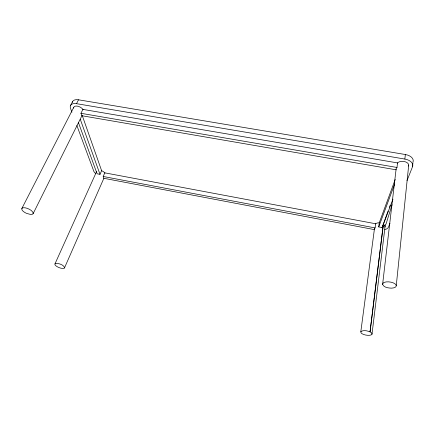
<?xml version="1.0" encoding="UTF-8"?>
<svg xmlns="http://www.w3.org/2000/svg" width="435" height="435" viewBox="0 0 435 435"><rect width="100%" height="100%" fill="white"/><g stroke="black" fill="none" stroke-linecap="round" stroke-linejoin="round"><path stroke-width="0.65" d="M374.459 228.712L374.475 229.631L103.834 178.296L103.193 176.479L104.797 172.847L375.644 223.759L375.095 227.913L374.459 228.712L360.811 331.785L361.099 332.954A5.747 2.164 10.1 0 0 369.679 335.282A5.747 2.164 10.1 0 0 370.044 331.867L383.17 225.749M407.013 180.563L412.532 166.73L412.918 162.848M396.263 285.594L408.715 165.099M412.532 166.73A10.13 6.112 3.2 0 0 404.86 159.063L405.355 154.523L78.512 99.794A9.173 5.111 28.2 0 0 72.281 102.355M396.992 167.464L397.519 162.913L82.895 109.392L80.937 113.296L81.688 114.563L81.791 115.715L396.144 169.808L396.182 168.573L396.992 167.464L80.937 113.296M382.604 284.43L383.284 282.946L384.274 282.386A6.895 3.05 8 0 1 395.132 283.924A6.895 3.05 8 0 1 391.554 288.149C388.406 288.041 384.105 287.638 382.604 284.43L396.057 169.514M371.985 334.232L385.171 225.76M360.811 331.785C363.307 329.632 367.254 330.839 370.044 331.867L383.066 226.776L382.12 227.57L378.722 226.929L379.26 222.758L395.219 179.448M33.12 213.683L32.929 212.231L31.266 210.475A6.204 2.474 24.2 0 0 22.31 208.039A6.204 2.474 24.2 0 0 26.421 213.335L30.695 214.488L32.641 214.161L33.12 213.683L82.09 115.4M392.076 204.711L386.03 224.03L382.12 227.57L388.058 211.1M64.467 267.965L64.608 267.509C63.146 264.578 59.263 263.501 56.191 263.371A5.187 1.838 21.4 0 0 57.398 266.829A5.187 1.838 21.4 0 0 64.467 267.965L103.927 178.165M389.428 207.299L390.113 205.402M378.722 226.929L394.703 183.902M382.12 227.57L392.979 199.121M389.956 223.324L388.455 227.097A8.591 4.508 6.8 0 1 384.801 229.647M78.403 122.507L97.114 173.793L100.001 174.337L101.621 170.699L82.204 115.395M54.989 263.86L96.608 171.553M21.826 208.55L73.792 107.271M71.938 112.225L70.53 108.435A9.217 5.079 28.1 0 1 76.527 103.671L78.512 99.794M70.497 105.558L72.493 101.708M397.242 163.147L398.145 162.391A6.079 3.665 3.2 0 1 405.458 161.858A6.079 3.665 3.2 0 1 408.563 166.05M375.421 223.927L377.145 223.003L379.26 222.758M76.527 103.671L404.86 159.063M103.193 176.479L375.095 227.913M101.621 170.699L103.459 171.635L105.004 173.076M83.139 109.691L82.34 108.723A5.53 3.045 28.1 0 0 76.777 106.075A5.53 3.045 28.1 0 0 73.618 108.07M76.859 125.503L93.96 171.662A10.603 5.302 23.7 0 0 95.499 173.413M80.274 119.272L100.001 174.337M405.355 154.523A10.081 6.139 3 0 1 412.978 162.201M384.91 225.036A5.155 2.702 6.8 0 1 384.654 227.097M96.815 172.2A4.693 2.333 23.8 0 1 96.7 171.515"/></g></svg>
